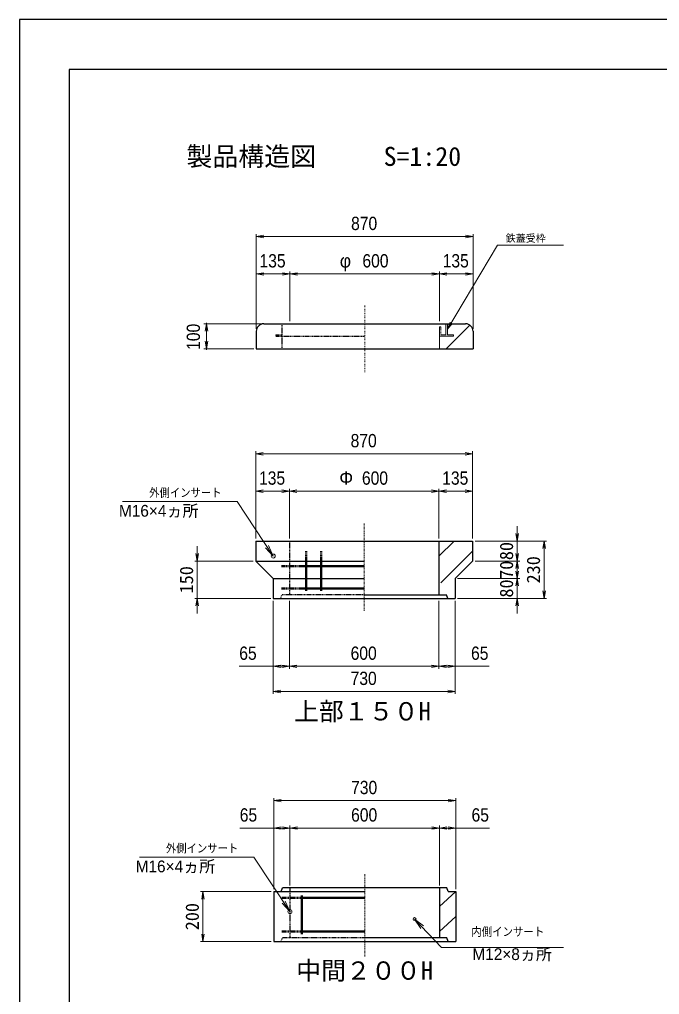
# Model space of a CAD drawing. Units: millimetres, scale not verified. Extents: x -210 to 210, y -148 to 148.
# Drawn here: x -210 to -81.6, y -46.9 to 148.5 of the extents above; entities that cross this region are included whole.
import ezdxf
from ezdxf.enums import TextEntityAlignment as Align

# ---------------------------------------------------------------- set-up
doc = ezdxf.new("R2010")
doc.units = ezdxf.units.MM
doc.linetypes.add('USER1', pattern=[12.95, 6.35, -3.175, 0.25, -3.175])
doc.linetypes.add('USER2', pattern=[4.7625, 3.175, -1.5875])
doc.layers.add('0-0', color=7, linetype='Continuous')
for name, color, linetype, lineweight in [('0-1_0', 9, 'Continuous', 25), ('0-2_dims', 2, 'Continuous', 13), ('0-3_pen1実線', 4, 'Continuous', 13), ('0-4_pen2実線', 3, 'Continuous', 13), ('0-5_pen3実線', 7, 'Continuous', 25), ('0-6_pen4実線', 6, 'Continuous', 25), ('0-7_pen1一点', 4, 'USER1', 13), ('0-8_pen2破線', 3, 'USER2', 25), ('0-A_鉄筋 1', 7, 'Continuous', 50), ('0-B_鉄筋 2', 7, 'USER2', 50)]:
    doc.layers.add(name, color=color, linetype=linetype, lineweight=lineweight)
doc.styles.add('ＭＳ ゴシック', font='')
doc.styles.add('ＭＳ Ｐゴシック', font='')
doc.styles.get('ＭＳ ゴシック').set_extended_font_data('MS Gothic')
doc.styles.get('ＭＳ Ｐゴシック').set_extended_font_data('MS PGothic')

# ---------------------------------------------------------------- blocks, each defined once
blk = doc.blocks.new('部分図 1')
at = {"layer": '0-1_0'}
blk.add_lwpolyline([(0, 0), (8400, 0), (8400, 5940), (0, 5940)], close=True, dxfattribs=at)
at = {"layer": '0-2_dims'}
for p, q in [((950.16, 4700), (950.16, 5079.95)), ((1820.16, 5069.95), (950.16, 5069.95)), ((1820.16, 4700), (1820.16, 5079.95)), ((950.16, 4700), (950.16, 4929.95)), ((1085.16, 4730), (1085.16, 4929.95)), ((1085.16, 4730), (1085.16, 4929.95)), ((1685.16, 4730), (1685.16, 4929.95)), ((1685.16, 4730), (1685.16, 4929.95)), ((1820.16, 4700), (1820.16, 4929.95)), ((1085.16, 4919.95), (950.16, 4919.95)), ((1085.16, 4919.95), (1685.16, 4919.95)), ((1685.16, 4919.95), (1820.16, 4919.95)), ((970.16, 4720), (740.21, 4720)), ((750.21, 4720), (750.21, 4724.55)), ((750.21, 4720), (750.21, 4620)), ((940.16, 4620), (740.21, 4620)), ((750.21, 4620), (750.21, 4615.45)), ((948.25, 3859), (948.25, 4208.95)), ((1818.25, 4198.95), (948.25, 4198.95)), ((1818.25, 3859), (1818.25, 4208.95)), ((948.25, 3859), (948.25, 4058.95)), ((1083.25, 4048.95), (948.25, 4048.95)), ((1083.25, 3859), (1083.25, 4058.95)), ((1083.25, 3859), (1083.25, 4058.95)), ((1083.25, 4048.95), (1683.25, 4048.95)), ((1683.25, 3859), (1683.25, 4058.95)), ((1683.25, 3859), (1683.25, 4058.95)), ((1683.25, 4048.95), (1818.25, 4048.95)), ((1818.25, 3859), (1818.25, 4058.95)), ((1018.25, 3609), (1018.25, 3336.86)), ((1018.25, 3609), (1018.25, 3236)), ((1083.25, 3609), (1083.25, 3336.86)), ((1083.25, 3609), (1083.25, 3336.86)), ((1683.25, 3609), (1683.25, 3336.86)), ((1683.25, 3609), (1683.25, 3336.86)), ((1748.25, 3609), (1748.25, 3336.86)), ((1748.25, 3609), (1748.25, 3236)), ((1083.25, 3346.86), (1683.25, 3346.86)), ((1018.25, 3246), (1748.25, 3246)), ((1020.26, 2453.47), (1020.26, 2818.42)), ((1750.26, 2453.47), (1750.26, 2818.42)), ((1750.26, 2808.42), (1020.26, 2808.42)), ((1020.26, 2453.47), (1020.26, 2708.47)), ((1085.26, 2468.47), (1085.26, 2708.47)), ((1085.26, 2468.47), (1085.26, 2708.47)), ((1085.26, 2698.47), (1685.26, 2698.47)), ((1685.26, 2468.47), (1685.26, 2708.47)), ((1685.26, 2468.47), (1685.26, 2708.47)), ((1750.26, 2453.47), (1750.26, 2708.47))]:
    blk.add_line(p, q, dxfattribs=at)
at = {"layer": '0-2_dims', "lineweight": 18}
for p, q in [((1948.35, 5034.98), (2182.66, 5034.98)), ((828.32, 4007.38), (414.01, 4007.38)), ((1997.25, 3849), (1997.25, 3909)), ((1828.25, 3849), (2007.25, 3849)), ((1828.25, 3849), (2115.25, 3849)), ((1997.25, 3849), (1997.25, 3769)), ((2105.25, 3849), (2105.25, 3619)), ((713.25, 3769), (713.25, 3829)), ((1997.25, 3769), (1997.25, 3829)), ((938.25, 3769), (703.25, 3769)), ((713.25, 3769), (713.25, 3619)), ((1828.25, 3769), (2007.25, 3769)), ((1828.25, 3769), (2007.25, 3769)), ((1997.25, 3769), (1997.25, 3709)), ((1997.25, 3769), (1997.25, 3699)), ((1997.25, 3699), (1997.25, 3759)), ((1758.25, 3699), (2007.25, 3699)), ((1758.25, 3699), (2007.25, 3699)), ((1997.25, 3699), (1997.25, 3639)), ((1997.25, 3699), (1997.25, 3619)), ((1008.25, 3619), (703.25, 3619)), ((713.25, 3619), (713.25, 3559)), ((1758.25, 3619), (2007.25, 3619)), ((1758.25, 3619), (2115.25, 3619)), ((1997.25, 3619), (1997.25, 3559)), ((895.33, 2581.85), (481.02, 2581.85)), ((1010.26, 2443.47), (726.26, 2443.47)), ((736.26, 2443.47), (736.26, 2243.47)), ((1010.26, 2243.47), (726.26, 2243.47)), ((1771.76, 2219.47), (2182.74, 2219.47))]:
    blk.add_line(p, q, dxfattribs=at)
at = {"layer": '0-2_dims'}
for points in [[(980.16, 5074.95), (950.16, 5069.95), (980.16, 5064.95)], [(1790.16, 5064.95), (1820.16, 5069.95), (1790.16, 5074.95)], [(1717.16, 4698), (1918.35, 5034.98), (1948.35, 5034.98)], [(980.16, 4924.95), (950.16, 4919.95), (980.16, 4914.95)], [(1055.16, 4914.95), (1085.16, 4919.95), (1055.16, 4924.95)], [(1115.16, 4924.95), (1085.16, 4919.95), (1115.16, 4914.95)], [(1655.16, 4914.95), (1685.16, 4919.95), (1655.16, 4924.95)], [(1715.16, 4924.95), (1685.16, 4919.95), (1715.16, 4914.95)], [(1790.16, 4914.95), (1820.16, 4919.95), (1790.16, 4924.95)], [(755.21, 4690), (750.21, 4720), (745.21, 4690)], [(1728.24, 4726.32), (1717.16, 4698), (1736.83, 4721.19)], [(745.21, 4650), (750.21, 4620), (755.21, 4650)], [(978.25, 4203.95), (948.25, 4198.95), (978.25, 4193.95)], [(1788.25, 4193.95), (1818.25, 4198.95), (1788.25, 4203.95)], [(978.25, 4053.95), (948.25, 4048.95), (978.25, 4043.95)], [(1053.25, 4043.95), (1083.25, 4048.95), (1053.25, 4053.95)], [(1113.25, 4053.95), (1083.25, 4048.95), (1113.25, 4043.95)], [(1653.25, 4043.95), (1683.25, 4048.95), (1653.25, 4053.95)], [(1713.25, 4053.95), (1683.25, 4048.95), (1713.25, 4043.95)], [(1788.25, 4043.95), (1818.25, 4048.95), (1788.25, 4053.95)], [(1018.25, 3789), (873.32, 4007.38), (828.32, 4007.38)], [(987.12, 3822.35), (1018.25, 3789), (999.62, 3830.64)], [(1083.25, 3346.86), (1018.25, 3346.86), (881.85, 3346.86)], [(1048.25, 3351.86), (1018.25, 3346.86), (1048.25, 3341.86)], [(1053.25, 3341.86), (1083.25, 3346.86), (1053.25, 3351.86)], [(1113.25, 3351.86), (1083.25, 3346.86), (1113.25, 3341.86)], [(1653.25, 3341.86), (1683.25, 3346.86), (1653.25, 3351.86)], [(1713.25, 3351.86), (1683.25, 3346.86), (1713.25, 3341.86)], [(1683.25, 3346.86), (1748.25, 3346.86), (1884.65, 3346.86)], [(1718.25, 3341.86), (1748.25, 3346.86), (1718.25, 3351.86)], [(1048.25, 3251), (1018.25, 3246), (1048.25, 3241)], [(1718.25, 3241), (1748.25, 3246), (1718.25, 3251)], [(1050.26, 2813.42), (1020.26, 2808.42), (1050.26, 2803.42)], [(1720.26, 2803.42), (1750.26, 2808.42), (1720.26, 2813.42)], [(1085.26, 2698.47), (1020.26, 2698.47), (883.86, 2698.47)], [(1050.26, 2703.47), (1020.26, 2698.47), (1050.26, 2693.47)], [(1055.26, 2693.47), (1085.26, 2698.47), (1055.26, 2703.47)], [(1115.26, 2703.47), (1085.26, 2698.47), (1115.26, 2693.47)], [(1655.26, 2693.47), (1685.26, 2698.47), (1655.26, 2703.47)], [(1715.26, 2703.47), (1685.26, 2698.47), (1715.26, 2693.47)], [(1685.26, 2698.47), (1750.26, 2698.47), (1886.65, 2698.47)], [(1720.26, 2693.47), (1750.26, 2698.47), (1720.26, 2703.47)], [(1085.26, 2363.47), (940.33, 2581.85), (895.33, 2581.85)], [(1054.13, 2396.82), (1085.26, 2363.47), (1066.62, 2405.11)], [(1621.59, 2305.88), (1585.26, 2333.47), (1610.67, 2295.59)], [(1585.26, 2333.47), (1692.76, 2219.47), (1771.76, 2219.47)]]:
    blk.add_lwpolyline(points, dxfattribs=at)
at = {"layer": '0-2_dims', "lineweight": 18}
for points in [[(1992.25, 3879), (1997.25, 3849), (2002.25, 3879)], [(2110.25, 3819), (2105.25, 3849), (2100.25, 3819)], [(708.25, 3799), (713.25, 3769), (718.25, 3799)], [(1992.25, 3799), (1997.25, 3769), (2002.25, 3799)], [(2002.25, 3739), (1997.25, 3769), (1992.25, 3739)], [(1992.25, 3729), (1997.25, 3699), (2002.25, 3729)], [(2002.25, 3669), (1997.25, 3699), (1992.25, 3669)], [(2100.25, 3649), (2105.25, 3619), (2110.25, 3649)], [(718.25, 3589), (713.25, 3619), (708.25, 3589)], [(2002.25, 3589), (1997.25, 3619), (1992.25, 3589)], [(741.26, 2413.47), (736.26, 2443.47), (731.26, 2413.47)], [(731.26, 2273.47), (736.26, 2243.47), (741.26, 2273.47)]]:
    blk.add_lwpolyline(points, dxfattribs=at)
at = {"layer": '0-3_pen1実線'}
for p, q in [((1711.64, 4620), (1806.61, 4714.97)), ((1717.16, 4715.32), (1721.84, 4720)), ((1683.25, 3788.05), (1744.2, 3849)), ((1691.39, 3682.14), (1818.25, 3809)), ((1685.26, 2383.47), (1750.26, 2443.47)), ((1685.26, 2283.47), (1750.26, 2343.47))]:
    blk.add_line(p, q, dxfattribs=at)
at = {"layer": '0-4_pen2実線'}
for p, q in [((1685.16, 4707.5), (1685.16, 4670)), ((1685.16, 4707.5), (1691.16, 4707.5)), ((1711.16, 4720), (1711.16, 4676)), ((1717.16, 4720), (1717.16, 4676)), ((1741.16, 4670), (1685.16, 4670)), ((1685.16, 4670), (1685.16, 4620)), ((1711.16, 4676), (1691.16, 4676)), ((1741.16, 4676), (1717.16, 4676)), ((1741.16, 4676), (1741.16, 4670))]:
    blk.add_line(p, q, dxfattribs=at)
at = {"layer": '0-4_pen2実線', "linetype": 'USER2'}
blk.add_line((1691.16, 4707.5), (1691.16, 4676), dxfattribs=at)
at = {"layer": '0-4_pen2実線'}
for centre, radius in [((1018.25, 3789), 8), ((1085.26, 2363.47), 8), ((1585.26, 2333.47), 6)]:
    blk.add_circle(centre, radius, dxfattribs=at)
at = {"layer": '0-5_pen3実線'}
for p, q in [((980.16, 4720), (1790.16, 4720)), ((950.16, 4690), (950.16, 4620)), ((1820.16, 4690), (1820.16, 4620)), ((950.16, 4620), (1820.16, 4620)), ((948.25, 3849), (1818.25, 3849)), ((948.25, 3849), (948.25, 3769)), ((1683.25, 3849), (1683.25, 3634)), ((1818.25, 3849), (1818.25, 3769)), ((948.25, 3769), (1383.25, 3769)), ((1018.25, 3699), (948.25, 3769)), ((1748.25, 3699), (1818.25, 3769)), ((1018.25, 3699), (1383.25, 3699)), ((1018.25, 3699), (1018.25, 3619)), ((1748.25, 3699), (1748.25, 3619)), ((1018.25, 3619), (1748.25, 3619)), ((1383.25, 3634), (1713.25, 3634)), ((1718.25, 3619), (1713.25, 3634)), ((1020.26, 2443.47), (1020.26, 2243.47)), ((1020.26, 2443.47), (1385.26, 2443.47)), ((1050.26, 2443.47), (1055.26, 2458.47)), ((1715.26, 2458.47), (1055.26, 2458.47)), ((1685.26, 2458.47), (1685.26, 2258.47)), ((1720.26, 2443.47), (1715.26, 2458.47)), ((1720.26, 2443.47), (1750.26, 2443.47)), ((1750.26, 2443.47), (1750.26, 2243.47)), ((1020.26, 2243.47), (1750.26, 2243.47)), ((1715.26, 2258.47), (1385.26, 2258.47)), ((1720.26, 2243.47), (1715.26, 2258.47))]:
    blk.add_line(p, q, dxfattribs=at)
for centre, start, end in [((980.16, 4690), 90, 180), ((1790.16, 4690), 0, 90)]:
    blk.add_arc(centre, 30, start, end, dxfattribs=at)
at = {"layer": '0-6_pen4実線'}
blk.add_lwpolyline([(200, 200), (8200, 200), (8200, 5740), (200, 5740)], close=True, dxfattribs=at)
at = {"layer": '0-7_pen1一点'}
for p, q in [((1385.16, 4794.07), (1385.16, 4526.45)), ((1383.25, 3919), (1383.25, 3569)), ((1385.26, 2513.47), (1385.26, 2183.47))]:
    blk.add_line(p, q, dxfattribs=at)
at = {"layer": '0-8_pen2破線'}
for p, q in [((1053.16, 4720), (1053.16, 4620)), ((1029.16, 4676), (1053.16, 4676)), ((1029.16, 4676), (1029.16, 4670)), ((1029.16, 4670), (1385.16, 4670)), ((1083.25, 3849), (1083.25, 3634)), ((1048.25, 3619), (1053.25, 3634)), ((1383.25, 3634), (1053.25, 3634)), ((1085.26, 2458.47), (1085.26, 2258.47)), ((1050.26, 2243.47), (1055.26, 2258.47)), ((1385.26, 2258.47), (1055.26, 2258.47))]:
    blk.add_line(p, q, dxfattribs=at)
at = {"layer": '0-A_鉄筋 1'}
for p, q in [((1150.75, 3769), (1150.75, 3649)), ((1210.75, 3769), (1210.75, 3649)), ((1150.75, 3749), (1383.25, 3749)), ((1150.75, 3659), (1383.25, 3659)), ((1132.76, 2428.47), (1132.76, 2273.47)), ((1132.76, 2418.47), (1385.26, 2418.47)), ((1132.76, 2283.47), (1385.26, 2283.47))]:
    blk.add_line(p, q, dxfattribs=at)
at = {"layer": '0-B_鉄筋 2'}
for p, q in [((1150.75, 3769), (1150.75, 3809)), ((1210.75, 3769), (1210.75, 3809)), ((1150.75, 3749), (1050.75, 3749)), ((1150.75, 3659), (1050.75, 3659)), ((1132.76, 2418.47), (1052.76, 2418.47)), ((1132.76, 2283.47), (1052.76, 2283.47))]:
    blk.add_line(p, q, dxfattribs=at)
at = {"layer": '0-2_dims', "color": 7, "style": 'ＭＳ Ｐゴシック', "width": 0.9}
for s, height, p in [('870', 53.32, (1330.61, 5079.95)), ('135', 53.32, (963.11, 4929.95)), ('600', 53.32, (1376.06, 4929.95)), ('135', 53.32, (1698.11, 4929.95)), ('870', 53.32, (1328.7, 4208.95)), ('135', 53.32, (961.2, 4058.95)), ('600', 53.32, (1374.16, 4058.95)), ('135', 53.32, (1696.2, 4058.95)), ('外側インサート', 33.79, (520.47, 4015.9)), ('65', 53.32, (881.85, 3356.86)), ('600', 53.32, (1328.7, 3356.86)), ('65', 53.32, (1811.92, 3356.86)), ('730', 53.32, (1328.7, 3256)), ('730', 53.32, (1330.71, 2818.42)), ('65', 53.32, (883.86, 2708.47)), ('600', 53.32, (1330.71, 2708.47)), ('65', 53.32, (1813.93, 2708.47)), ('外側インサート', 33.79, (587.47, 2590.37)), ('内側インサート', 34.13, (1812.65, 2255.47))]:
    blk.add_text(s, height=height, dxfattribs=at).set_placement(p, align=Align.BOTTOM_LEFT)
at = {"layer": '0-2_dims', "color": 7}
for s, height, style, p in [('鉄蓋受枠', 29.4, 'ＭＳ Ｐゴシック', (1951.21, 5039.34)), ('φ', 53.32, 'ＭＳ Ｐゴシック', (1285.16, 4929.95)), ('Φ', 53.32, 'ＭＳ Ｐゴシック', (1283.25, 4058.95)), ('M16×4ヵ所', 47.21, 'ＭＳ Ｐゴシック', (399.13, 3932.55)), ('上部１５０H', 73.31, 'ＭＳ ゴシック', (1101.25, 3108)), ('M16×4ヵ所', 47.21, 'ＭＳ Ｐゴシック', (466.14, 2507.02)), ('M12×8ヵ所', 47.21, 'ＭＳ Ｐゴシック', (1817.27, 2155.08)), ('中間２００H', 73.31, 'ＭＳ ゴシック', (1110.26, 2068.47))]:
    blk.add_text(s, height=height, dxfattribs=dict(at, style=style)).set_placement(p, align=Align.BOTTOM_LEFT)
at = {"layer": '0-2_dims', "color": 7, "style": 'ＭＳ Ｐゴシック', "width": 0.9}
blk.add_text('100', height=53.32, rotation=90, dxfattribs=at).set_placement((740.21, 4615.45), align=Align.BOTTOM_LEFT)
at = {"layer": '0-2_dims', "color": 7, "style": 'ＭＳ ゴシック'}
for s, p in [('80', (1996.75, 3772.5)), ('70', (1996.75, 3697.5)), ('230', (2104.75, 3679.25)), ('150', (712.75, 3639.25)), ('80', (1996.75, 3622.5)), ('200', (735.76, 2288.72))]:
    blk.add_text(s, height=53.52, rotation=90, dxfattribs=at).set_placement(p, align=Align.BOTTOM_LEFT)
at = {"layer": '0-5_pen3実線', "style": 'ＭＳ ゴシック'}
for s, p in [('\u3000製品構造図\u3000', (566.04, 5330.16)), ('S=1:20', (1461.14, 5330.16))]:
    blk.add_text(s, height=76.24, dxfattribs=at).set_placement(p, align=Align.BOTTOM_LEFT)

msp = doc.modelspace()

# ---------------------------------------------------------------- block references
at = {"layer": '0-0', "xscale": 0.05, "yscale": 0.05}
msp.add_blockref('部分図 1', (-210, -148.5), dxfattribs=at)

doc.saveas('drawing.dxf')
